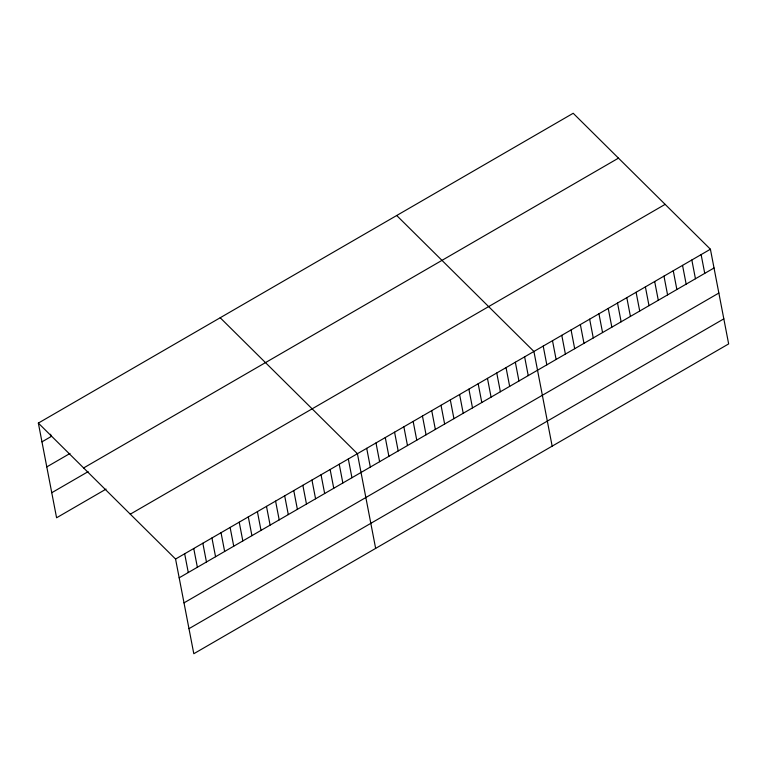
<?xml version="1.0" encoding="UTF-8"?>
<svg xmlns="http://www.w3.org/2000/svg" width="767" height="767" viewBox="0 0 767 767"><rect width="100%" height="100%" fill="white"/><g stroke="black" fill="none" stroke-linecap="round" stroke-linejoin="round"><path stroke-width="1.15" d="M38.35 423.087L573.198 113.276L710.415 249.227L728.65 343.913L193.802 653.724L175.566 559.038L38.35 423.087L56.585 517.773L106.086 489.097M41.964 441.85L51.053 436.586L50.603 434.237M46.787 466.902L70.027 453.441M83.632 467.947L618.48 158.136M51.763 492.721L88.128 471.647M130.285 514.178L665.133 204.367M175.566 559.038L710.415 249.227M179.181 577.8L714.029 267.99M184.003 602.862L718.852 293.052M188.979 628.672L723.827 318.861M396.702 215.508L533.918 351.468L552.154 446.154M220.196 317.749L357.412 453.7L375.648 548.395M701.124 254.606L704.739 273.378M691.834 259.994L695.448 278.757M682.544 265.372L686.158 284.135M673.263 270.751L676.868 289.514M663.973 276.13L667.578 294.902M654.682 281.518L658.297 300.28M645.392 286.896L649.007 305.659M636.102 292.275L639.716 311.038M626.812 297.654L630.426 316.426M617.521 303.042L621.136 321.804M608.231 308.42L611.845 327.183M598.941 313.799L602.555 332.562M589.65 319.177L593.265 337.95M580.36 324.566L583.975 343.328M571.07 329.944L574.684 348.707M561.789 335.323L565.394 354.086M552.499 340.701L556.113 359.474M543.209 346.09L546.823 364.852M524.628 356.847L528.242 375.609M515.338 362.225L518.952 380.998M506.047 367.614L509.662 386.376M496.757 372.992L500.372 391.755M487.467 378.371L491.081 397.133M478.177 383.749L481.791 402.512M468.886 389.137L472.501 407.9M459.606 394.516L463.21 413.279M450.315 399.895L453.93 418.657M441.025 405.273L444.639 424.036M431.735 410.652L435.349 429.424M422.444 416.04L426.059 434.803M413.154 421.419L416.769 440.181M403.864 426.797L407.478 445.56M394.574 432.176L398.188 450.948M385.283 437.564L388.898 456.327M375.993 442.942L379.607 461.705M366.703 448.321L370.317 467.084M348.323 458.973L351.938 477.736M339.235 464.236L342.849 482.999M330.136 469.5L333.75 488.272M321.047 474.773L324.662 493.536M311.958 480.037L315.573 498.799M302.86 485.3L306.474 504.072M293.771 490.573L297.385 509.336M284.682 495.837L288.287 514.599M275.583 501.1L279.198 519.873M266.494 506.373L270.109 525.136M257.405 511.637L261.01 530.4M248.307 516.9L251.921 535.673M239.218 522.174L242.832 540.936M230.119 527.437L233.734 546.2M221.03 532.701L224.645 551.473M211.941 537.974L215.556 556.737M202.843 543.237L206.457 562M193.754 548.501L197.368 567.273M184.665 553.774L188.279 572.537"/></g></svg>
